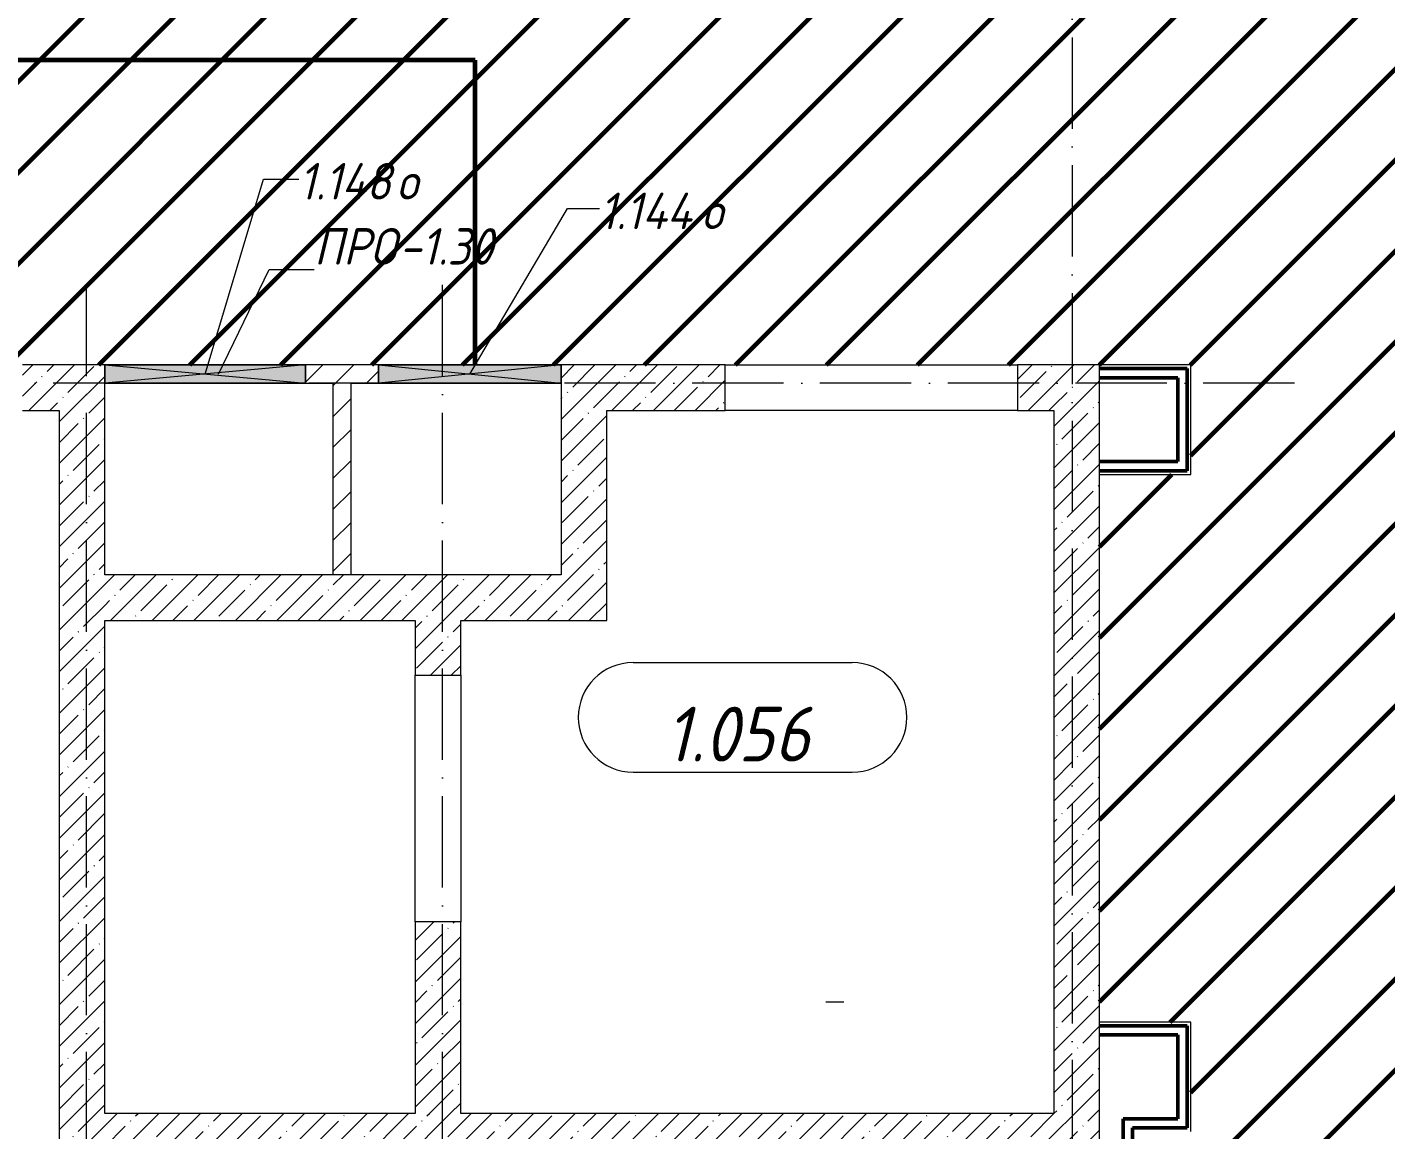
# Model space of a CAD drawing. Header units: millimetres. Extents: x -606178 to 312196, y -19338 to 632709.
# Drawn here: x -342456 to -335012, y 453685 to 459725 of the extents above; entities that cross this region are included whole.
import ezdxf

# ---------------------------------------------------------------- set-up
doc = ezdxf.new("R2010")
doc.units = ezdxf.units.MM
doc.linetypes.add('50_200_ШТРИХ_1Т_ш5_п1_п1_', pattern=[700, 500, -100, 0, -100])
for name, color, linetype, lineweight in [('6.4.1) Окр пт с инж. ПТ2.16', 3, 'Continuous', 60), ('A-DETL-GENF-OTLN', 7, 'Continuous', 9), ('A-GENM-____-IDEN', 7, 'Continuous', 9), ('A-GLAZ-____-IDEN', 7, 'Continuous', 9), ('A-GLAZ-____-OTLN', 7, 'Continuous', 9), ('A-WALL-____-MCUT-1', 7, 'Continuous', 9), ('A-WALL-____-MCUT-2', 7, 'Continuous', 50), ('A-WALL-____-OTLN', 7, 'Continuous', 9), ('A-WALL-____-PATT-1', 7, 'Continuous', 9), ('A-WALL-FNSH-MCUT-1', 7, 'Continuous', 9), ('S-GRID-____-OTLN-1', 7, '50_200_ШТРИХ_1Т_ш5_п1_п1_', 9)]:
    doc.layers.add(name, color=color, linetype=linetype, lineweight=lineweight)
doc.layers.add('A-AREA-IDEN-1', color=7, linetype='Continuous', lineweight=9, true_color=0x000000)
doc.styles.add('ISOCPEUR_I', font='isocpeui.ttf', dxfattribs={"width": 0.9, "height": 2.5})
doc.styles.add('ISOCPEUR_I_9', font='isocpeui.ttf', dxfattribs={"width": 0.9, "height": 250})
pattern_1 = [(45, (-425830.77, 451794.26), (-114.04925, 114.04925), []), (45, (-425716.72, 451794.26), (-114.04925, 114.04925), [201.612, -40.322, 3.353, -36.97])]
pattern_2 = [(45, (-425830.77, 451794.26), (-84.85281, 84.85281), [])]

# ---------------------------------------------------------------- blocks, each defined once
blk = doc.blocks.new('AR_Отверстие прямоугольное _в стене__БезПР - AR_Отверстие прямоугольное _в стене__БезПР-36427925-АР1_План отверстий 1 этажа в осях 1-64_А-ГГ')
at = {"layer": 'A-GLAZ-____-OTLN'}
blk.add_hatch(color=256, dxfattribs=at).paths.add_polyline_path([(500, -50), (500, 50), (-500, 50), (-500, -50)], flags=0)
at = {"layer": 'A-DETL-GENF-OTLN'}
for p, q in [((-500, -50), (-500, 50)), ((-500, 50), (500, 50)), ((500, 50), (-500, -50)), ((-500, 50), (500, -50)), ((500, 50), (-500, 50)), ((-500, 50), (-500, -50)), ((500, 50), (500, -50)), ((500, -50), (500, 50)), ((500, -50), (-500, -50)), ((-500, -50), (500, -50))]:
    blk.add_line(p, q, dxfattribs=at)
at = {"layer": 'A-GLAZ-____-OTLN'}
blk.add_line((500, 50), (-500, 50), dxfattribs=at)
blk = doc.blocks.new('AR_Отверстие прямоугольное _в стене_ - AR_Отверстие прямоугольное _в стене__ОВ-36788177-АР1_План отверстий 1 этажа в осях 1-64_А-ГГ')
at = {"layer": 'A-GLAZ-____-OTLN'}
blk.add_hatch(color=256, dxfattribs=at).paths.add_polyline_path([(550, -50), (550, 50), (-550, 50), (-550, -50)], flags=0)
at = {"layer": 'A-DETL-GENF-OTLN'}
for p, q in [((-550, -50), (-550, 50)), ((-550, 50), (550, 50)), ((550, 50), (-550, -50)), ((-550, 50), (550, -50)), ((550, 50), (-550, 50)), ((-550, 50), (-550, -50)), ((550, 50), (550, -50)), ((550, -50), (550, 50)), ((550, -50), (-550, -50)), ((-550, -50), (550, -50))]:
    blk.add_line(p, q, dxfattribs=at)
blk = doc.blocks.new('AAR_СКБ_Марка_помещения_1_5 ммп - Номер _ Площадь-27962135-АИ_План этажа_Стены_1')
at = {"layer": 'A-AREA-IDEN-1'}
for p, q in [((-2.987, 3), (3.013, 3)), ((-2.987, 0), (3.013, 0))]:
    blk.add_line(p, q, dxfattribs=at)
for centre, start, end in [((-2.987, 1.5), 90, 270), ((3.013, 1.5), 270, 90)]:
    blk.add_arc(centre, 1.5, start, end, dxfattribs=at)

msp = doc.modelspace()

# ---------------------------------------------------------------- hatches: boundary and pattern name
at = {"layer": '6.4.1) Окр пт с инж. ПТ2.16'}
h = msp.add_hatch(dxfattribs=at)
h.set_pattern_fill('ANSI31', color=256, scale=111)
h.paths.add_polyline_path([(-332580.7712, 460205.3011), (-332580.7712, 461055.3011), (-332580.7712, 461475.3011), (-332586.7712, 461475.3011), (-332586.7712, 461550.3011), (-332580.7712, 461875.3011), (-332580.7712, 462375.3011), (-332580.7712, 462675.3011), (-332780.7712, 462675.3011), (-332980.7712, 462675.3011), (-336580.7712, 462675.3011), (-337430.7712, 462675.3011), (-337630.7712, 462675.3011), (-342430.7712, 462675.3011), (-342630.7712, 462675.3011), (-343555.7712, 462675.3011), (-343555.7712, 462669.3011), (-343630.7712, 462669.3011), (-343630.7712, 462675.3011), (-344175.7712, 462675.3011), (-344375.7712, 462675.3011), (-344630.7712, 462675.3011), (-344630.7712, 462669.3011), (-344705.7712, 462669.3011), (-345655.7712, 462675.3011), (-345655.7712, 462669.3011), (-345730.7712, 462669.3011), (-345730.7712, 462675.3011), (-346110.7712, 462675.3011), (-346310.7712, 462675.3011), (-346880.7712, 462675.3011), (-346880.7712, 462669.3011), (-346955.7712, 462669.3011), (-347830.7712, 462673.4188), (-347830.7712, 461775.3011), (-347830.7712, 461375.3011), (-347830.7712, 461325.3011), (-347830.7712, 461275.3011), (-347830.7712, 460775.3011), (-348330.7712, 460775.3011), (-348330.7712, 461075.3011), (-348455.7712, 461075.3011), (-348455.7712, 461069.3011), (-348530.7712, 461069.3011), (-350630.7712, 461075.3011), (-350630.7712, 461069.3011), (-350705.7712, 461069.3011), (-350830.7712, 461075.3011), (-350830.7712, 460775.3011), (-351330.7712, 460775.3011), (-352030.7712, 460775.3011), (-352030.7712, 461025.3011), (-353430.7712, 461025.3011), (-353430.7712, 460775.3011), (-353930.7712, 460775.3011), (-353930.7712, 457875.3011), (-353430.7712, 457875.3011), (-353105.7712, 457875.3011), (-353105.7712, 457881.3011), (-353030.7712, 457881.3011), (-353030.7712, 457875.3011), (-352630.7712, 457875.3011), (-351780.7712, 457875.3011), (-351330.7712, 457875.3011), (-351330.7712, 457881.3011), (-351255.7712, 457881.3011), (-350930.7712, 457875.3011), (-350430.7712, 457875.3011), (-347605.7712, 457875.3011), (-347605.7712, 457881.3011), (-347530.7712, 457881.3011), (-347530.7712, 457875.3011), (-347280.7712, 457875.3011), (-346880.7712, 457875.3011), (-346830.7712, 457875.3011), (-346830.7712, 457881.3011), (-346755.7712, 457881.3011), (-346605.7712, 457875.3011), (-346605.7712, 457881.3011), (-346530.7712, 457881.3011), (-346530.7712, 457875.3011), (-346200.7712, 457875.3011), (-345900.7712, 457875.3011), (-345830.7712, 457875.3011), (-345830.7712, 457881.3011), (-345755.7712, 457881.3011), (-345530.7712, 457875.3011), (-345130.7712, 457875.3011), (-344680.7712, 457875.3011), (-344080.7712, 457875.3011), (-342480.7712, 457875.3011), (-342030.7712, 457875.3011), (-340930.7712, 457875.3011), (-340530.7712, 457875.3011), (-339530.7712, 457875.3011), (-338630.7712, 457875.3011), (-337030.7712, 457875.3011), (-336580.7712, 457875.3011), (-336080.7712, 457875.3011), (-336080.7712, 457275.3011), (-336580.7712, 457275.3011), (-336580.7712, 454275.3011), (-336080.7712, 454275.3011), (-336080.7712, 453675.3011), (-336080.7712, 450725.3011), (-336080.7712, 450125.3011), (-335555.7712, 450125.3011), (-335555.7712, 450131.3011), (-335480.7712, 450131.3011), (-333680.7712, 450125.3011), (-333680.7712, 450131.3011), (-333605.7712, 450131.3011), (-332780.7712, 450126.4719), (-332780.7712, 450225.3011), (-332580.7712, 450225.3011), (-332580.7712, 450375.3011), (-332580.7712, 450700.3011), (-332586.7712, 450700.3011), (-332586.7712, 450775.3011), (-332580.7712, 450775.3011), (-332580.7712, 451205.3011), (-332580.7712, 452055.3011), (-332580.7712, 452406.3011), (-332586.7712, 452406.3011), (-332586.7712, 452481.3011), (-332580.7712, 452875.3011), (-332580.7712, 453375.3011), (-332580.7712, 454600.3011), (-332586.7712, 454600.3011), (-332586.7712, 454675.3011), (-332540.7712, 454675.3011), (-332540.7712, 454680.3011), (-332420.7712, 454680.3011), (-332380.7712, 454675.9533), (-332380.7712, 455575.3011), (-332420.7712, 455575.3011), (-332420.7712, 455570.3011), (-332540.7712, 455570.3011), (-332586.7712, 455575.3011), (-332586.7712, 455650.3011), (-332580.7712, 456125.3011), (-332580.7712, 456525.3011), (-332580.7712, 457000.3011), (-332586.7712, 457000.3011), (-332586.7712, 457075.3011), (-332580.7712, 457075.3011), (-332580.7712, 457775.3011), (-332586.7712, 457775.3011), (-332586.7712, 457850.3011), (-332580.7712, 458000.3011), (-332586.7712, 458000.3011), (-332586.7712, 458075.3011), (-332580.7712, 458775.3011), (-332586.7712, 458775.3011), (-332586.7712, 458875.3011), (-332580.7712, 458875.3011), (-332580.7712, 459375.3011), (-332580.7712, 459700.3011), (-332586.7712, 459700.3011), (-332586.7712, 459775.3011), (-332580.7712, 459775.3011)])
at = {"layer": 'A-WALL-____-PATT-1'}
h = msp.add_hatch(dxfattribs=at)
h.set_pattern_fill('FP_27', color=256, style=0, pattern_type=2)
h.set_pattern_definition(pattern_1)
h.paths.add_polyline_path([(-342030.7712, 457625.3011), (-342030.7712, 457875.3011), (-342480.7712, 457875.3011), (-342480.7712, 457625.3011), (-342280.7712, 457625.3011)], flags=0)
h.paths.add_polyline_path([(-344430.7712, 457625.3011), (-344080.7712, 457625.3011), (-344080.7712, 457875.3011), (-344430.7712, 457875.3011)], flags=0)
h = msp.add_hatch(dxfattribs=at)
h.set_pattern_fill('FP_4', color=256, style=0, pattern_type=2)
h.set_pattern_definition(pattern_2)
h.paths.add_polyline_path([(-340680.7712, 457775.3011), (-340530.7712, 457775.3011), (-340530.7712, 457875.3011), (-340930.7712, 457875.3011), (-340930.7712, 457775.3011), (-340780.7712, 457775.3011)], flags=0)
h = msp.add_hatch(dxfattribs=at)
h.set_pattern_fill('FP_27', color=256, style=0, pattern_type=2)
h.set_pattern_definition(pattern_1)
h.paths.add_polyline_path([(-337030.7712, 457625.3011), (-336830.7712, 457625.3011), (-336830.7712, 457875.3011), (-337030.7712, 457875.3011)], flags=0)
h.paths.add_polyline_path([(-339280.7712, 457625.3011), (-338630.7712, 457625.3011), (-338630.7712, 457875.3011), (-339530.7712, 457875.3011), (-339530.7712, 457625.3011)], flags=0)
h = msp.add_hatch(dxfattribs=at)
h.set_pattern_fill('FP_27', color=256, style=0, pattern_type=2)
h.set_pattern_definition(pattern_1)
h.paths.add_polyline_path([(-336580.7712, 453775.3011), (-336580.7712, 457875.3011), (-336830.7712, 457875.3011), (-336830.7712, 453775.3011)], flags=0)
h = msp.add_hatch(dxfattribs=at)
h.set_pattern_fill('FP_4', color=256, style=0, pattern_type=2)
h.set_pattern_definition(pattern_2)
h.paths.add_polyline_path([(-340680.7712, 456725.3011), (-340680.7712, 457775.3011), (-340780.7712, 457775.3011), (-340780.7712, 456725.3011)], flags=0)
h = msp.add_hatch(dxfattribs=at)
h.set_pattern_fill('FP_27', color=256, style=0, pattern_type=2)
h.set_pattern_definition(pattern_1)
h.paths.add_polyline_path([(-342030.7712, 453525.3011), (-342030.7712, 457625.3011), (-342280.7712, 457625.3011), (-342280.7712, 453525.3011)], flags=0)
h = msp.add_hatch(dxfattribs=at)
h.set_pattern_fill('FP_27', color=256, style=0, pattern_type=2)
h.set_pattern_definition(pattern_1)
h.paths.add_polyline_path([(-339280.7712, 456725.3011), (-339280.7712, 457625.3011), (-339530.7712, 457625.3011), (-339530.7712, 456725.3011)], flags=0)
h = msp.add_hatch(dxfattribs=at)
h.set_pattern_fill('FP_27', color=256, style=0, pattern_type=2)
h.set_pattern_definition(pattern_1)
h.paths.add_polyline_path([(-339280.7712, 456475.3011), (-339280.7712, 456725.3011), (-342030.7712, 456725.3011), (-342030.7712, 456475.3011), (-340080.7712, 456475.3011)], flags=0)
h = msp.add_hatch(dxfattribs=at)
h.set_pattern_fill('FP_27', color=256, style=0, pattern_type=2)
h.set_pattern_definition(pattern_1)
h.paths.add_polyline_path([(-340080.7712, 453775.3011), (-340080.7712, 454825.3011), (-340330.7712, 454825.3011), (-340330.7712, 453775.3011)], flags=0)
h.paths.add_polyline_path([(-340330.7712, 456175.3011), (-340080.7712, 456175.3011), (-340080.7712, 456475.3011), (-340330.7712, 456475.3011)], flags=0)
h = msp.add_hatch(dxfattribs=at)
h.set_pattern_fill('FP_27', color=256, style=0, pattern_type=2)
h.set_pattern_definition(pattern_1)
h.paths.add_polyline_path([(-336830.7712, 453525.3011), (-336830.7712, 453775.3011), (-342030.7712, 453775.3011), (-342030.7712, 453525.3011), (-337472.5069, 453525.3011)], flags=0)
h = msp.add_hatch(dxfattribs=at)
h.set_pattern_fill('FP_27', color=256, style=0, pattern_type=2)
h.set_pattern_definition(pattern_1)
h.paths.add_polyline_path([(-336588.7747, 450375.3011), (-336580.7712, 450375.3011), (-336580.7712, 453775.3011), (-336830.7712, 453775.3011), (-336830.7712, 450375.3011)], flags=0)

# ---------------------------------------------------------------- linework, layer by layer
at = {"layer": '6.4.1) Окр пт с инж. ПТ2.16', "color": 1}
msp.add_lwpolyline([(-340001.2234, 457875.3011), (-340001.2234, 459544.4619), (-423566.7138, 459544.4619), (-423566.7138, 457875.3011)], dxfattribs=at)
at = {"layer": 'A-GENM-____-IDEN'}
for p, q in [((-341407.0106, 457825.3011), (-341129.81, 458397.3526)), ((-341129.81, 458397.3526), (-340883.3686, 458397.3526))]:
    msp.add_line(p, q, dxfattribs=at)
at = {"layer": 'A-GLAZ-____-IDEN'}
for p, q in [((-341480.7712, 457825.3011), (-341161.4126, 458893.4544)), ((-341161.4126, 458893.4544), (-340967.0686, 458893.4544)), ((-340030.7712, 457825.3011), (-339495.3809, 458731.2748)), ((-339495.3809, 458731.2748), (-339320.1862, 458731.2748))]:
    msp.add_line(p, q, dxfattribs=at)
at = {"layer": 'A-WALL-____-MCUT-1'}
for p, q in [((-342030.7712, 457875.3011), (-342480.7712, 457875.3011)), ((-338630.7712, 457875.3011), (-339530.7712, 457875.3011)), ((-338630.7712, 457625.3011), (-338630.7712, 457875.3011)), ((-336580.7712, 457875.3011), (-337030.7712, 457875.3011)), ((-337030.7712, 457875.3011), (-337030.7712, 457625.3011)), ((-336580.7712, 450375.3011), (-336580.7712, 457875.3011)), ((-342030.7712, 456725.3011), (-342030.7712, 457775.3011)), ((-339530.7712, 457775.3011), (-339530.7712, 456725.3011)), ((-342480.7712, 457625.3011), (-342280.7712, 457625.3011)), ((-342280.7712, 457625.3011), (-342280.7712, 453525.3011)), ((-339280.7712, 456475.3011), (-339280.7712, 457625.3011)), ((-339280.7712, 457625.3011), (-338630.7712, 457625.3011)), ((-337030.7712, 457625.3011), (-336830.7712, 457625.3011)), ((-336830.7712, 457625.3011), (-336830.7712, 453775.3011)), ((-339530.7712, 456725.3011), (-342030.7712, 456725.3011)), ((-342030.7712, 453775.3011), (-342030.7712, 456475.3011)), ((-342030.7712, 456475.3011), (-340330.7712, 456475.3011)), ((-340330.7712, 456475.3011), (-340330.7712, 456175.3011)), ((-340080.7712, 456175.3011), (-340080.7712, 456475.3011)), ((-340080.7712, 456475.3011), (-339280.7712, 456475.3011)), ((-340330.7712, 456175.3011), (-340080.7712, 456175.3011)), ((-340330.7712, 454825.3011), (-340330.7712, 453775.3011)), ((-340080.7712, 454825.3011), (-340330.7712, 454825.3011)), ((-340080.7712, 453775.3011), (-340080.7712, 454825.3011)), ((-340330.7712, 453775.3011), (-342030.7712, 453775.3011)), ((-336830.7712, 453775.3011), (-340080.7712, 453775.3011))]:
    msp.add_line(p, q, dxfattribs=at)
at = {"layer": 'A-WALL-____-MCUT-2'}
for p, q in [((-336100.7712, 457855.3011), (-336580.7712, 457855.3011)), ((-336580.7712, 457805.3011), (-336150.7712, 457805.3011)), ((-336150.7712, 457805.3011), (-336150.7712, 457345.3011)), ((-336100.7712, 457295.3011), (-336100.7712, 457855.3011)), ((-336150.7712, 457345.3011), (-336580.7712, 457345.3011)), ((-336100.7712, 457295.3011), (-336580.7712, 457295.3011)), ((-336100.7712, 454255.3011), (-336580.7712, 454255.3011)), ((-336100.7712, 453695.3011), (-336100.7712, 454255.3011)), ((-336580.7712, 454205.3011), (-336150.7712, 454205.3011)), ((-336150.7712, 454205.3011), (-336150.7712, 453745.3011)), ((-336150.7712, 453745.3011), (-336450.7712, 453745.3011)), ((-336450.7712, 453745.3011), (-336450.7712, 450655.3011)), ((-336100.7712, 453695.3011), (-336400.7712, 453695.3011)), ((-336400.7712, 450705.3011), (-336400.7712, 453695.3011))]:
    msp.add_line(p, q, dxfattribs=at)
at = {"layer": 'A-WALL-____-OTLN'}
for p, q in [((-338630.7712, 457875.3011), (-337030.7712, 457875.3011)), ((-337030.7712, 457625.3011), (-338630.7712, 457625.3011)), ((-340330.7712, 454825.3011), (-340330.7712, 456175.3011)), ((-340080.7712, 456175.3011), (-340080.7712, 454825.3011))]:
    msp.add_line(p, q, dxfattribs=at)
at = {"layer": 'A-WALL-FNSH-MCUT-1'}
for p, q in [((-340530.7712, 457875.3011), (-340930.7712, 457875.3011)), ((-336080.7712, 457875.3011), (-336580.7712, 457875.3011)), ((-336080.7712, 457275.3011), (-336080.7712, 457875.3011)), ((-340930.7712, 457775.3011), (-340780.7712, 457775.3011)), ((-340780.7712, 457775.3011), (-340780.7712, 456725.3011)), ((-340680.7712, 457775.3011), (-340530.7712, 457775.3011)), ((-340680.7712, 456725.3011), (-340680.7712, 457775.3011)), ((-336580.7712, 457275.3011), (-336080.7712, 457275.3011)), ((-337980.7712, 454385.3011), (-338080.7712, 454385.3011)), ((-336080.7712, 454275.3011), (-336580.7712, 454275.3011)), ((-336080.7712, 453675.3011), (-336080.7712, 454275.3011))]:
    msp.add_line(p, q, dxfattribs=at)
at = {"layer": 'S-GRID-____-OTLN-1'}
for p, q in [((-336730.7712, 501675.2188), (-336730.7712, 447311.6528)), ((-342130.7712, 447311.6528), (-342130.7712, 458329.2751)), ((-340180.7712, 447311.6528), (-340180.7712, 458329.2751)), ((-335511.9839, 457775.3011), (-430499.5414, 457775.3011))]:
    msp.add_line(p, q, dxfattribs=at)

# ---------------------------------------------------------------- block references
at = {"layer": 'A-AREA-IDEN-1', "xscale": 199.9999999999999, "yscale": 199.9999999999999, "zscale": 199.9999999999999}
msp.add_blockref('AAR_СКБ_Марка_помещения_1_5 ммп - Номер _ Площадь-27962135-АИ_План этажа_Стены_1', (-338538.8445, 455644.5998), dxfattribs=at)
at = {"layer": 'A-GLAZ-____-OTLN'}
for name, p in [('AR_Отверстие прямоугольное _в стене_ - AR_Отверстие прямоугольное _в стене__ОВ-36788177-АР1_План отверстий 1 этажа в осях 1-64_А-ГГ', (-341480.7712, 457825.3011)), ('AR_Отверстие прямоугольное _в стене__БезПР - AR_Отверстие прямоугольное _в стене__БезПР-36427925-АР1_План отверстий 1 этажа в осях 1-64_А-ГГ', (-340030.7712, 457825.3011))]:
    msp.add_blockref(name, p, dxfattribs=at)

# ---------------------------------------------------------------- texts
at = {"layer": 'A-AREA-IDEN-1', "insert": (-338564.2736, 455702.9296), "char_height": 300, "width": 900, "attachment_point": 8, "line_spacing_factor": 1.139951, "style": 'ISOCPEUR_I'}
msp.add_mtext('\\pxqc,t8.46667,16.93333,25.4,33.86667,42.33333,50.8,59.26667,67.73333,76.2,84.66667,93.13333,101.6,110.06667,118.53333,127,135.46667,143.93333,152.4,160.86667,169.33333,177.8,186.26667,194.73333,203.2,211.66667,220.13333,228.6,237.06667,245.53333,254,262.46667,270.93333;{1.056}', dxfattribs=at)
at = {"layer": 'A-GENM-____-IDEN', "char_height": 200, "attachment_point": 1, "style": 'ISOCPEUR_I_9'}
for s, insert, width in [('ПРО', (-340883.3686, 458624.4688), 562.784625), ('-1.30', (-340419.0249, 458624.4688), 663.79725)]:
    msp.add_mtext(s, dxfattribs=dict(at, insert=insert, width=width))
at = {"layer": 'A-GLAZ-____-IDEN', "char_height": 200, "attachment_point": 1, "style": 'ISOCPEUR_I_9'}
for s, insert, width in [('1.148', (-340967.0686, 458981.069), 649.366875), ('\\fISOCPEUR|b0|i1|c204|p34|;\\W.9;о', (-340431.2874, 458981.069), 158.734125), ('1.144', (-339320.1862, 458818.8894), 678.227625), ('\\fISOCPEUR|b0|i1|c204|p34|;\\W.9;о', (-338760.5925, 458818.8894), 158.734125)]:
    msp.add_mtext(s, dxfattribs=dict(at, insert=insert, width=width))

doc.saveas('drawing.dxf')
